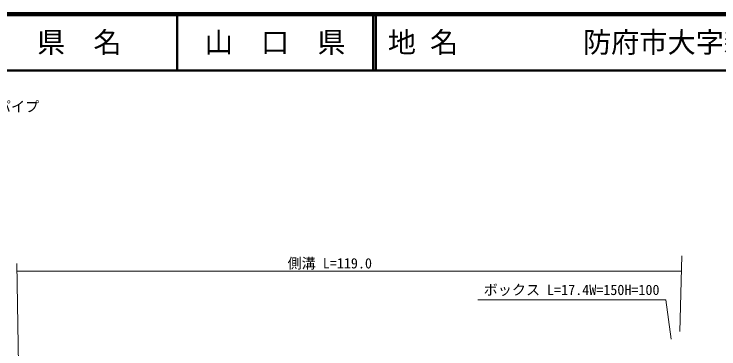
# Model space of a CAD drawing. Units: millimetres, scale not verified. Extents: x 40000 to 680000, y 20000 to 380000.
# Drawn here: x 304048 to 429142, y 320574 to 380000 of the extents above; entities that cross this region are included whole.
import ezdxf
from ezdxf.enums import TextEntityAlignment as Align

# ---------------------------------------------------------------- set-up
doc = ezdxf.new("R2010")
doc.units = ezdxf.units.MM
doc.header["$LTSCALE"] = 1000
for name, color, linetype, lineweight in [('M-STR-HTXT', 7, 'Continuous', 13), ('M-TTL', 2, 'Continuous', 140), ('M-TTL-LINE', 7, 'Continuous', 50)]:
    doc.layers.add(name, color=color, linetype=linetype, lineweight=lineweight)
doc.layers.add('M-TTL-TXT', color=7, linetype='Continuous')
doc.styles.add('ＭＳ ゴシック', font='')
doc.styles.get('ＭＳ ゴシック').set_extended_font_data('MS Gothic')

msp = doc.modelspace()

# ---------------------------------------------------------------- linework, layer by layer
at = {"layer": 'M-STR-HTXT'}
for p, q in [((422199, 323641), (422538, 337120)), ((304531, 335720), (304934, 313570)), ((422469, 334390), (304555, 334390))]:
    msp.add_line(p, q, dxfattribs=at)
msp.add_lwpolyline([(420698, 322280), (419727, 329269), (386340, 329269)], dxfattribs=at)
at = {"layer": 'M-TTL'}
msp.add_line((680000, 380000), (40000, 380000), dxfattribs=at)
at = {"layer": 'M-TTL-LINE'}
for p, q in [((333000, 380000), (333000, 370000)), ((367750, 380000), (367750, 370000)), ((368250, 380000), (368250, 370000)), ((40000, 370000), (680000, 370000))]:
    msp.add_line(p, q, dxfattribs=at)

# ---------------------------------------------------------------- texts
at = {"layer": 'M-STR-HTXT', "style": 'ＭＳ ゴシック'}
msp.add_text('ガードパイプ', height=1833, dxfattribs=at).set_placement((308490, 362115), align=Align.BOTTOM_RIGHT)
for s, p in [('側溝 L=119.0', (360077, 335771)), ('ボックス L=17.4W=150H=100', (403000, 331055))]:
    msp.add_text(s, height=1833, dxfattribs=at).set_placement(p, align=Align.MIDDLE_CENTER)
at = {"layer": 'M-TTL-TXT', "style": 'ＭＳ ゴシック'}
for s, p in [('県\u3000名', (315625, 375000)), ('山\u3000口\u3000県', (350375, 375000))]:
    msp.add_text(s, height=3666, dxfattribs=at).set_placement(p, align=Align.MIDDLE_CENTER)
for s, p in [('地 名', (370380, 375000)), ('防府市大字新田\u3000大字問屋口', (405024, 375000))]:
    msp.add_text(s, height=3666, dxfattribs=at).set_placement(p, align=Align.MIDDLE_LEFT)

doc.saveas('drawing.dxf')
